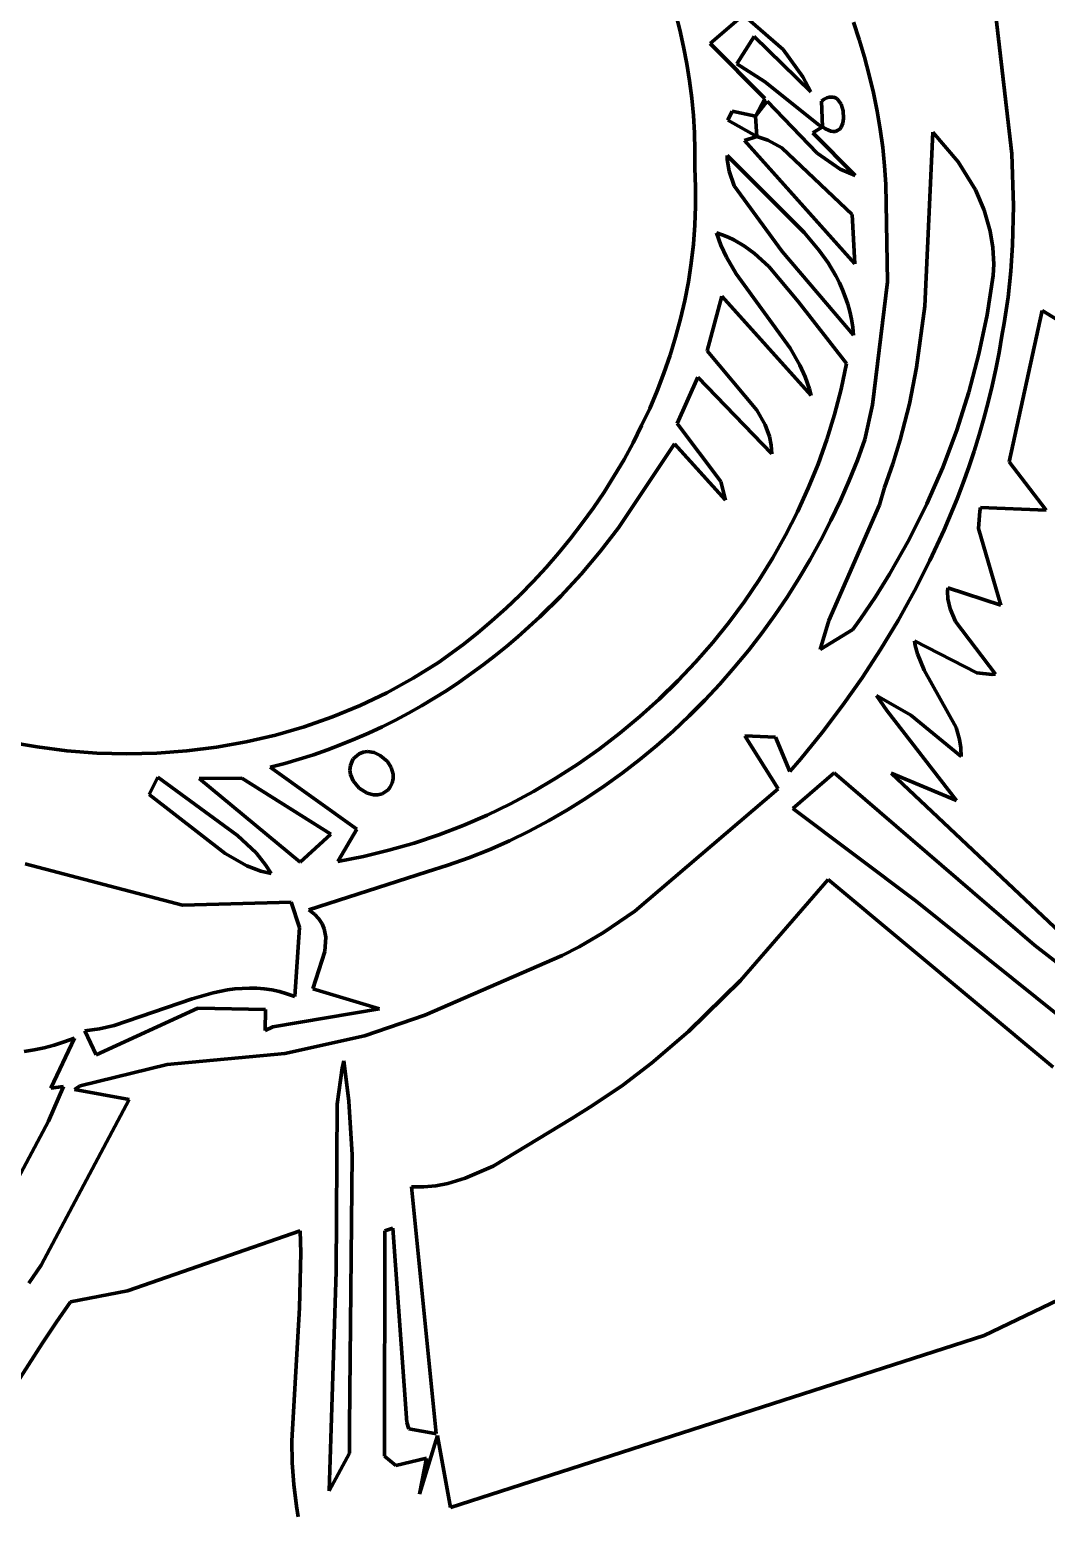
# Model space of a CAD drawing. Header units: millimetres. Extents: x 0 to 14.2, y 0 to 19.5.
# Drawn here: x 8.887 to 9.821, y 12.96 to 14.322 of the extents above; entities that cross this region are included whole.
import ezdxf

# ---------------------------------------------------------------- set-up
doc = ezdxf.new("R2010")
doc.units = ezdxf.units.MM
doc.layers.add('color#010101ff', color=7, linetype='CONTINUOUS', lineweight=100)
doc.layers.add('color#fdfdfdff', color=7, linetype='CONTINUOUS', lineweight=100)

msp = doc.modelspace()

# ---------------------------------------------------------------- linework, layer by layer
at = {"layer": 'color#010101ff'}
for p, q in [((9.7891, 14.2081), (9.7685, 14.3871)), ((9.5792, 14.3039), (9.5019, 14.3713)), ((9.4842, 14.322), (9.4803, 14.3374)), ((9.5378, 14.3316), (9.5122, 14.3096)), ((9.6438, 14.329), (9.6491, 14.313)), ((9.4877, 14.3064), (9.4842, 14.322)), ((9.5366, 14.2909), (9.5526, 14.3158)), ((9.5526, 14.3158), (9.6045, 14.2651)), ((9.4907, 14.2908), (9.4877, 14.3064)), ((9.5122, 14.3096), (9.5622, 14.259)), ((9.5971, 14.2788), (9.5792, 14.3039)), ((9.6491, 14.313), (9.654, 14.2968)), ((9.4933, 14.2751), (9.4907, 14.2908)), ((9.5621, 14.2746), (9.5366, 14.2909)), ((9.654, 14.2968), (9.6583, 14.2805)), ((9.4952, 14.2592), (9.4933, 14.2751)), ((9.6123, 14.2345), (9.5621, 14.2746)), ((9.6045, 14.2651), (9.5971, 14.2788)), ((9.6583, 14.2805), (9.6621, 14.264)), ((9.6235, 14.2603), (9.6215, 14.2601)), ((9.6254, 14.2601), (9.6235, 14.2603)), ((9.6621, 14.264), (9.6655, 14.2474)), ((9.4967, 14.2433), (9.4952, 14.2592)), ((9.5323, 14.2474), (9.5285, 14.2391)), ((9.5539, 14.2427), (9.5323, 14.2474)), ((9.5622, 14.259), (9.5539, 14.2427)), ((9.5539, 14.2427), (9.5644, 14.2564)), ((9.5644, 14.2564), (9.6104, 14.2086)), ((9.6169, 14.2582), (9.6144, 14.2564)), ((9.6144, 14.2564), (9.6154, 14.233)), ((9.6193, 14.2594), (9.6169, 14.2582)), ((9.6215, 14.2601), (9.6193, 14.2594)), ((9.6271, 14.2594), (9.6254, 14.2601)), ((9.6287, 14.2585), (9.6271, 14.2594)), ((9.63, 14.2572), (9.6287, 14.2585)), ((9.6323, 14.2538), (9.63, 14.2572)), ((9.6343, 14.2475), (9.6323, 14.2538)), ((9.6346, 14.2407), (9.6343, 14.2475)), ((9.6655, 14.2474), (9.6683, 14.2307)), ((9.4977, 14.2273), (9.4967, 14.2433)), ((9.5285, 14.2391), (9.555, 14.224)), ((9.555, 14.224), (9.5539, 14.2427)), ((9.6065, 14.2274), (9.6154, 14.233)), ((9.6154, 14.233), (9.6123, 14.2345)), ((9.6154, 14.233), (9.6182, 14.231)), ((9.6324, 14.2327), (9.6339, 14.2364)), ((9.6339, 14.2364), (9.6346, 14.2407)), ((9.4981, 14.2113), (9.4977, 14.2273)), ((9.555, 14.224), (9.5438, 14.2203)), ((9.5438, 14.2203), (9.6449, 14.1071)), ((9.5651, 14.2207), (9.555, 14.224)), ((9.578, 14.2135), (9.5651, 14.2207)), ((9.6452, 14.1883), (9.6065, 14.2274)), ((9.6182, 14.231), (9.6207, 14.2297)), ((9.6207, 14.2297), (9.623, 14.2288)), ((9.623, 14.2288), (9.6251, 14.2285)), ((9.6251, 14.2285), (9.627, 14.2286)), ((9.627, 14.2286), (9.6286, 14.2291)), ((9.6286, 14.2291), (9.6301, 14.23)), ((9.6301, 14.23), (9.6314, 14.2312)), ((9.6314, 14.2312), (9.6324, 14.2327)), ((9.6683, 14.2307), (9.6706, 14.2139)), ((9.7094, 14.0683), (9.7165, 14.2279)), ((9.7165, 14.2279), (9.7399, 14.2009)), ((9.4979, 14.1952), (9.4981, 14.2113)), ((9.5276, 14.2067), (9.5278, 14.203)), ((9.5986, 14.1358), (9.5276, 14.2067)), ((9.6312, 14.163), (9.578, 14.2135)), ((9.6104, 14.2086), (9.6314, 14.194)), ((9.6706, 14.2139), (9.6723, 14.197)), ((9.7907, 14.1602), (9.7891, 14.2081)), ((9.4987, 14.1776), (9.4979, 14.1952)), ((9.5278, 14.203), (9.5296, 14.1921)), ((9.5296, 14.1921), (9.5342, 14.1788)), ((9.6314, 14.194), (9.6452, 14.1883)), ((9.6723, 14.197), (9.6735, 14.1801)), ((9.7399, 14.2009), (9.7558, 14.1749)), ((9.5342, 14.1788), (9.5783, 14.1183)), ((9.6735, 14.1801), (9.6749, 14.0906)), ((9.4987, 14.1601), (9.4987, 14.1776)), ((9.7558, 14.1749), (9.7638, 14.1564)), ((9.4981, 14.1426), (9.4987, 14.1601)), ((9.6426, 14.1523), (9.6312, 14.163)), ((9.6449, 14.1071), (9.6426, 14.1523)), ((9.7638, 14.1564), (9.7694, 14.137)), ((9.7899, 14.1243), (9.7907, 14.1602)), ((9.4968, 14.1252), (9.4981, 14.1426)), ((9.4948, 14.1078), (9.4968, 14.1252)), ((9.5178, 14.1356), (9.522, 14.1242)), ((9.5233, 14.1337), (9.5178, 14.1356)), ((9.522, 14.1242), (9.5271, 14.1133)), ((9.5287, 14.1315), (9.5233, 14.1337)), ((9.5338, 14.129), (9.5287, 14.1315)), ((9.5437, 14.1232), (9.5338, 14.129)), ((9.6123, 14.1194), (9.5986, 14.1358)), ((9.7694, 14.137), (9.7718, 14.122)), ((9.7883, 14.1004), (9.7899, 14.1243)), ((9.5271, 14.1133), (9.5361, 14.0978)), ((9.5529, 14.1164), (9.5437, 14.1232)), ((9.5659, 14.1047), (9.5529, 14.1164)), ((9.5783, 14.1183), (9.6437, 14.0414)), ((9.6204, 14.1079), (9.6123, 14.1194)), ((9.7718, 14.122), (9.7725, 14.1066)), ((9.4921, 14.0906), (9.4948, 14.1078)), ((9.5361, 14.0978), (9.5856, 14.0295)), ((9.593, 14.0725), (9.5659, 14.1047)), ((9.6276, 14.0959), (9.6204, 14.1079)), ((9.7725, 14.1066), (9.772, 14.0962)), ((9.7858, 14.0765), (9.7883, 14.1004)), ((9.4889, 14.0735), (9.4921, 14.0906)), ((9.6308, 14.0897), (9.6276, 14.0959)), ((9.6337, 14.0833), (9.6308, 14.0897)), ((9.6362, 14.0768), (9.6337, 14.0833)), ((9.6749, 14.0906), (9.6611, 13.9775)), ((9.772, 14.0962), (9.7664, 14.0602)), ((9.485, 14.0566), (9.4889, 14.0735)), ((9.5229, 14.0773), (9.5093, 14.0271)), ((9.605, 13.9861), (9.5229, 14.0773)), ((9.6374, 14.0156), (9.593, 14.0725)), ((9.6385, 14.0701), (9.6362, 14.0768)), ((9.6404, 14.0632), (9.6385, 14.0701)), ((9.7822, 14.0527), (9.7858, 14.0765)), ((9.4804, 14.0397), (9.485, 14.0566)), ((9.6419, 14.0561), (9.6404, 14.0632)), ((9.643, 14.0489), (9.6419, 14.0561)), ((9.7017, 14.0119), (9.7094, 14.0683)), ((9.7664, 14.0602), (9.7589, 14.0245)), ((9.8169, 14.0643), (9.7868, 13.9253)), ((9.869, 14.032), (9.8169, 14.0643)), ((9.6437, 14.0414), (9.643, 14.0489)), ((9.78, 14.0408), (9.7822, 14.0527)), ((9.4753, 14.0231), (9.4804, 14.0397)), ((9.5856, 14.0295), (9.5945, 14.014)), ((9.7774, 14.0255), (9.78, 14.0408)), ((9.4696, 14.0066), (9.4753, 14.0231)), ((9.5093, 14.0271), (9.555, 13.9725)), ((9.6324, 13.992), (9.6374, 14.0156)), ((9.7589, 14.0245), (9.7497, 13.9892)), ((9.7744, 14.0102), (9.7774, 14.0255)), ((9.4634, 13.9903), (9.4696, 14.0066)), ((9.5008, 14.0031), (9.4818, 13.9604)), ((9.5688, 13.9324), (9.5008, 14.0031)), ((9.5945, 14.014), (9.5994, 14.0032)), ((9.5994, 14.0032), (9.6034, 13.9919)), ((9.6951, 13.9784), (9.7017, 14.0119)), ((9.7711, 13.995), (9.7744, 14.0102)), ((9.4566, 13.9742), (9.4634, 13.9903)), ((9.6034, 13.9919), (9.605, 13.9861)), ((9.6264, 13.9687), (9.6324, 13.992)), ((9.7497, 13.9892), (9.7386, 13.9543)), ((9.7674, 13.9799), (9.7711, 13.995)), ((9.4492, 13.9584), (9.4566, 13.9742)), ((9.6611, 13.9775), (9.6543, 13.9457)), ((9.6867, 13.9453), (9.6951, 13.9784)), ((9.7635, 13.9649), (9.7674, 13.9799)), ((9.555, 13.9725), (9.5626, 13.9592)), ((9.6193, 13.9457), (9.6264, 13.9687)), ((9.7592, 13.95), (9.7635, 13.9649)), ((9.4413, 13.9427), (9.4492, 13.9584)), ((9.4818, 13.9604), (9.5218, 13.9072)), ((9.5626, 13.9592), (9.5666, 13.9483)), ((9.5666, 13.9483), (9.5682, 13.9406)), ((9.7386, 13.9543), (9.7258, 13.92)), ((9.7546, 13.9351), (9.7592, 13.95)), ((9.4793, 13.9416), (9.4279, 13.8646)), ((9.433, 13.9274), (9.4413, 13.9427)), ((9.5261, 13.8901), (9.4793, 13.9416)), ((9.5682, 13.9406), (9.5688, 13.9324)), ((9.6113, 13.9231), (9.6193, 13.9457)), ((9.6543, 13.9457), (9.6474, 13.9267)), ((9.68, 13.9234), (9.6867, 13.9453)), ((9.7496, 13.9204), (9.7546, 13.9351)), ((9.4241, 13.9123), (9.433, 13.9274)), ((9.6022, 13.901), (9.6113, 13.9231)), ((9.6474, 13.9267), (9.6399, 13.908)), ((9.6723, 13.9017), (9.68, 13.9234)), ((9.7258, 13.92), (9.7112, 13.8865)), ((9.7444, 13.9058), (9.7496, 13.9204)), ((9.7868, 13.9253), (9.8207, 13.8808)), ((9.4148, 13.8974), (9.4241, 13.9123)), ((9.5218, 13.9072), (9.5261, 13.8901)), ((9.6399, 13.908), (9.6318, 13.8895)), ((9.405, 13.8829), (9.4148, 13.8974)), ((9.5923, 13.8792), (9.6022, 13.901)), ((9.6677, 13.8857), (9.6723, 13.9017)), ((9.7389, 13.8913), (9.7444, 13.9058)), ((9.3947, 13.8687), (9.405, 13.8829)), ((9.5814, 13.8579), (9.5923, 13.8792)), ((9.621, 13.7793), (9.6677, 13.8857)), ((9.6318, 13.8895), (9.6231, 13.8712)), ((9.7112, 13.8865), (9.6949, 13.8537)), ((9.727, 13.8626), (9.7389, 13.8913)), ((9.7597, 13.8799), (9.7587, 13.8638)), ((9.7604, 13.8833), (9.7597, 13.8799)), ((9.8207, 13.8808), (9.7604, 13.8833)), ((9.384, 13.8548), (9.3947, 13.8687)), ((9.6231, 13.8712), (9.6138, 13.8532)), ((9.3729, 13.8412), (9.384, 13.8548)), ((9.4279, 13.8646), (9.4112, 13.8429)), ((9.5697, 13.8371), (9.5814, 13.8579)), ((9.6138, 13.8532), (9.6041, 13.8355)), ((9.6949, 13.8537), (9.6769, 13.8219)), ((9.714, 13.8344), (9.727, 13.8626)), ((9.7587, 13.8638), (9.7792, 13.7935)), ((9.3614, 13.828), (9.3729, 13.8412)), ((9.4112, 13.8429), (9.3936, 13.822)), ((9.3496, 13.8151), (9.3614, 13.828)), ((9.5571, 13.8168), (9.5697, 13.8371)), ((9.6041, 13.8355), (9.5937, 13.8181)), ((9.6999, 13.8067), (9.714, 13.8344)), ((9.3373, 13.8027), (9.3496, 13.8151)), ((9.3936, 13.822), (9.3751, 13.8019)), ((9.5437, 13.797), (9.5571, 13.8168)), ((9.5937, 13.8181), (9.5829, 13.801)), ((9.6769, 13.8219), (9.6639, 13.8013)), ((9.3247, 13.7906), (9.3373, 13.8027)), ((9.3751, 13.8019), (9.3557, 13.7827)), ((9.5829, 13.801), (9.5715, 13.7842)), ((9.6639, 13.8013), (9.6502, 13.7811)), ((9.6847, 13.7795), (9.6999, 13.8067)), ((9.7305, 13.8094), (9.7302, 13.806)), ((9.7302, 13.806), (9.7305, 13.7993)), ((9.7792, 13.7935), (9.7305, 13.8094)), ((9.7305, 13.7993), (9.7324, 13.79)), ((9.3117, 13.779), (9.3247, 13.7906)), ((9.5295, 13.7778), (9.5437, 13.797)), ((9.5715, 13.7842), (9.5596, 13.7678)), ((9.7324, 13.79), (9.7373, 13.7786)), ((9.2984, 13.7678), (9.3117, 13.779)), ((9.3557, 13.7827), (9.3355, 13.7643)), ((9.5145, 13.7592), (9.5295, 13.7778)), ((9.6133, 13.7528), (9.621, 13.7793)), ((9.643, 13.7712), (9.6133, 13.7528)), ((9.6502, 13.7811), (9.643, 13.7712)), ((9.6686, 13.7529), (9.6847, 13.7795)), ((9.7373, 13.7786), (9.7742, 13.73)), ((9.2625, 13.7409), (9.2849, 13.757)), ((9.2849, 13.757), (9.2984, 13.7678)), ((9.3355, 13.7643), (9.3251, 13.7555)), ((9.4988, 13.7412), (9.5145, 13.7592)), ((9.5596, 13.7678), (9.5472, 13.7518)), ((9.757, 13.7312), (9.6997, 13.7606)), ((9.6997, 13.7606), (9.7004, 13.7566)), ((9.7004, 13.7566), (9.7024, 13.7487)), ((9.3145, 13.747), (9.3037, 13.7386)), ((9.3251, 13.7555), (9.3145, 13.747)), ((9.5472, 13.7518), (9.5343, 13.7361)), ((9.6516, 13.7268), (9.6686, 13.7529)), ((9.7024, 13.7487), (9.7086, 13.7338)), ((9.2393, 13.7263), (9.2625, 13.7409)), ((9.2927, 13.7306), (9.2815, 13.7228)), ((9.3037, 13.7386), (9.2927, 13.7306)), ((9.4823, 13.7239), (9.4988, 13.7412)), ((9.5343, 13.7361), (9.5209, 13.7209)), ((9.7086, 13.7338), (9.7379, 13.6812)), ((9.7712, 13.7298), (9.757, 13.7312)), ((9.7742, 13.73), (9.7712, 13.7298)), ((9.2153, 13.7131), (9.2393, 13.7263)), ((9.2815, 13.7228), (9.2702, 13.7152)), ((9.4652, 13.7072), (9.4823, 13.7239)), ((9.5209, 13.7209), (9.5071, 13.7061)), ((9.6336, 13.7014), (9.6516, 13.7268)), ((9.1906, 13.7013), (9.2153, 13.7131)), ((9.2586, 13.708), (9.2469, 13.701)), ((9.2702, 13.7152), (9.2586, 13.708)), ((9.4475, 13.6911), (9.4652, 13.7072)), ((9.5071, 13.7061), (9.4928, 13.6918)), ((9.6963, 13.6926), (9.6648, 13.7104)), ((9.6648, 13.7104), (9.6745, 13.6968)), ((9.1393, 13.6818), (9.1652, 13.6909)), ((9.1652, 13.6909), (9.1906, 13.7013)), ((9.2351, 13.6943), (9.223, 13.6879)), ((9.2469, 13.701), (9.2351, 13.6943)), ((9.4291, 13.6759), (9.4475, 13.6911)), ((9.4928, 13.6918), (9.4781, 13.6779)), ((9.6149, 13.6766), (9.6336, 13.7014)), ((9.6745, 13.6968), (9.7384, 13.6142)), ((9.7426, 13.6546), (9.6963, 13.6926)), ((9.1129, 13.6742), (9.1393, 13.6818)), ((9.1985, 13.676), (9.186, 13.6706)), ((9.2108, 13.6818), (9.1985, 13.676)), ((9.223, 13.6879), (9.2108, 13.6818)), ((9.4101, 13.6613), (9.4291, 13.6759)), ((9.4781, 13.6779), (9.463, 13.6645)), ((9.5953, 13.6525), (9.6149, 13.6766)), ((9.7379, 13.6812), (9.7412, 13.6702)), ((8.8669, 13.6681), (8.894, 13.6633)), ((8.894, 13.6633), (8.9213, 13.6598)), ((9.0316, 13.6597), (9.0589, 13.6632)), ((9.0589, 13.6632), (9.0861, 13.668)), ((9.0861, 13.668), (9.1129, 13.6742)), ((9.1734, 13.6654), (9.1606, 13.6606)), ((9.186, 13.6706), (9.1734, 13.6654)), ((9.3905, 13.6475), (9.4101, 13.6613)), ((9.463, 13.6645), (9.4474, 13.6516)), ((9.5746, 13.6248), (9.5439, 13.6735)), ((9.5439, 13.6735), (9.5722, 13.6723)), ((9.5722, 13.6723), (9.5853, 13.6407)), ((9.7412, 13.6702), (9.7424, 13.6625)), ((9.7424, 13.6625), (9.7426, 13.6546)), ((8.9213, 13.6598), (8.9489, 13.6577)), ((8.9489, 13.6577), (8.9764, 13.657)), ((8.9764, 13.657), (9.004, 13.6577)), ((9.004, 13.6577), (9.0316, 13.6597)), ((9.1214, 13.6481), (9.1081, 13.6446)), ((9.1346, 13.6519), (9.1214, 13.6481)), ((9.1477, 13.6561), (9.1346, 13.6519)), ((9.1606, 13.6606), (9.1477, 13.6561)), ((9.1817, 13.6461), (9.1832, 13.6502)), ((9.1832, 13.6502), (9.1844, 13.6522)), ((9.1844, 13.6522), (9.1861, 13.654)), ((9.1861, 13.654), (9.1897, 13.6568)), ((9.1897, 13.6568), (9.1935, 13.6584)), ((9.1935, 13.6584), (9.1975, 13.659)), ((9.1975, 13.659), (9.2035, 13.6581)), ((9.2035, 13.6581), (9.2092, 13.6555)), ((9.2092, 13.6555), (9.2157, 13.6498)), ((9.2157, 13.6498), (9.2191, 13.6444)), ((9.3705, 13.6346), (9.3905, 13.6475)), ((9.4474, 13.6516), (9.4314, 13.6393)), ((9.5853, 13.6407), (9.5953, 13.6525)), ((9.0049, 13.6354), (8.9969, 13.6197)), ((9.078, 13.582), (9.0049, 13.6354)), ((9.0821, 13.6345), (9.0427, 13.6342)), ((9.0427, 13.6342), (9.1355, 13.5573)), ((9.1637, 13.583), (9.0821, 13.6345)), ((9.1081, 13.6446), (9.1876, 13.5878)), ((9.1813, 13.642), (9.1817, 13.6461)), ((9.1819, 13.6379), (9.1813, 13.642)), ((9.1843, 13.632), (9.1819, 13.6379)), ((9.2191, 13.6444), (9.2209, 13.6384)), ((9.2209, 13.6342), (9.22, 13.63)), ((9.2209, 13.6384), (9.2209, 13.6342)), ((9.3499, 13.6224), (9.3705, 13.6346)), ((9.4314, 13.6393), (9.4151, 13.6274)), ((9.626, 13.6396), (9.5882, 13.6066)), ((9.8099, 13.4811), (9.626, 13.6396)), ((9.7384, 13.6142), (9.6785, 13.6392)), ((9.6785, 13.6392), (9.9581, 13.3749)), ((9.1898, 13.6253), (9.1843, 13.632)), ((9.197, 13.6207), (9.1898, 13.6253)), ((9.203, 13.6192), (9.197, 13.6207)), ((9.2109, 13.6203), (9.207, 13.6192)), ((9.2146, 13.6225), (9.2109, 13.6203)), ((9.2163, 13.624), (9.2146, 13.6225)), ((9.2179, 13.6259), (9.2163, 13.624)), ((9.22, 13.63), (9.2179, 13.6259)), ((9.3288, 13.6111), (9.3499, 13.6224)), ((9.4151, 13.6274), (9.3983, 13.6162)), ((9.4428, 13.5125), (9.5746, 13.6248)), ((8.9969, 13.6197), (9.0666, 13.5655)), ((9.207, 13.6192), (9.203, 13.6192)), ((9.3072, 13.6007), (9.3288, 13.6111)), ((9.3983, 13.6162), (9.3812, 13.6055)), ((9.5882, 13.6066), (9.7014, 13.5215)), ((9.2853, 13.5912), (9.3072, 13.6007)), ((9.3637, 13.5954), (9.3459, 13.5859)), ((9.3812, 13.6055), (9.3637, 13.5954)), ((9.0951, 13.5659), (9.078, 13.582)), ((9.1355, 13.5573), (9.1637, 13.583)), ((9.1876, 13.5878), (9.1701, 13.5581)), ((9.2402, 13.575), (9.2629, 13.5826)), ((9.2629, 13.5826), (9.2853, 13.5912)), ((9.3459, 13.5859), (9.3277, 13.5771)), ((9.1038, 13.5549), (9.0951, 13.5659)), ((9.1937, 13.5627), (9.2171, 13.5683)), ((9.2171, 13.5683), (9.2402, 13.575)), ((9.3092, 13.5689), (9.2904, 13.5614)), ((9.3277, 13.5771), (9.3092, 13.5689)), ((9.0276, 13.5178), (8.883, 13.5558)), ((9.0666, 13.5655), (9.0866, 13.5542)), ((9.0866, 13.5542), (9.0996, 13.5492)), ((9.1089, 13.5469), (9.1038, 13.5549)), ((9.1701, 13.5581), (9.1937, 13.5627)), ((9.2713, 13.5546), (9.2519, 13.5485)), ((9.2904, 13.5614), (9.2713, 13.5546)), ((9.0996, 13.5492), (9.1089, 13.5469)), ((9.2519, 13.5485), (9.1435, 13.5137)), ((9.6204, 13.5414), (9.5399, 13.4488)), ((9.8272, 13.3692), (9.6204, 13.5414)), ((9.1272, 13.5207), (9.0276, 13.5178)), ((9.1351, 13.4974), (9.1272, 13.5207)), ((9.1435, 13.5137), (9.1487, 13.5097)), ((9.4142, 13.4928), (9.4428, 13.5125)), ((9.7014, 13.5215), (9.9395, 13.33)), ((9.1487, 13.5097), (9.1527, 13.5054)), ((9.1527, 13.5054), (9.1557, 13.5009)), ((9.1557, 13.5009), (9.1577, 13.4961)), ((9.1306, 13.4341), (9.1351, 13.4974)), ((9.1577, 13.4961), (9.1592, 13.4886)), ((9.1592, 13.4886), (9.1584, 13.4755)), ((9.3918, 13.4796), (9.4142, 13.4928)), ((9.1584, 13.4755), (9.1472, 13.4412)), ((9.25, 13.4168), (9.3762, 13.4718)), ((9.3762, 13.4718), (9.3918, 13.4796)), ((9.86, 13.4423), (9.8099, 13.4811)), ((9.5399, 13.4488), (9.4922, 13.4019)), ((8.9648, 13.4073), (9.0363, 13.4318)), ((9.0363, 13.4318), (9.0558, 13.4374)), ((9.0558, 13.4374), (9.069, 13.4401)), ((9.069, 13.4401), (9.0756, 13.441)), ((9.0756, 13.441), (9.0823, 13.4415)), ((9.0823, 13.4415), (9.089, 13.4418)), ((9.089, 13.4418), (9.0958, 13.4416)), ((9.0958, 13.4416), (9.1026, 13.4411)), ((9.1026, 13.4411), (9.1095, 13.44)), ((9.1095, 13.44), (9.1165, 13.4386)), ((9.1165, 13.4386), (9.1235, 13.4366)), ((9.1235, 13.4366), (9.1306, 13.4341)), ((9.1472, 13.4412), (9.2084, 13.4228)), ((9.0416, 13.4234), (8.9482, 13.3803)), ((9.1038, 13.4221), (9.0416, 13.4234)), ((9.1036, 13.4029), (9.1038, 13.4221)), ((9.2084, 13.4228), (9.1104, 13.4061)), ((9.1947, 13.3979), (9.25, 13.4168)), ((8.9378, 13.4024), (8.9514, 13.4043)), ((8.9482, 13.3803), (8.9378, 13.4024)), ((8.9514, 13.4043), (8.9648, 13.4073)), ((9.1104, 13.4061), (9.1036, 13.4029)), ((8.9006, 13.3869), (8.9098, 13.3893)), ((8.9282, 13.3959), (8.9066, 13.3499)), ((8.9098, 13.3893), (8.919, 13.3923)), ((8.919, 13.3923), (8.9282, 13.3959)), ((9.1216, 13.3817), (9.1947, 13.3979)), ((9.4922, 13.4019), (9.4584, 13.3729)), ((8.8822, 13.3836), (8.8914, 13.385)), ((8.8914, 13.385), (8.9006, 13.3869)), ((9.0136, 13.3715), (9.1216, 13.3817)), ((8.9335, 13.3519), (9.0136, 13.3715)), ((9.1743, 13.3683), (9.1697, 13.3351)), ((9.1757, 13.3749), (9.1743, 13.3683)), ((9.1802, 13.338), (9.1757, 13.3749)), ((9.4584, 13.3729), (9.4318, 13.3526)), ((8.9181, 13.3515), (8.9045, 13.3196)), ((8.9066, 13.3499), (8.9181, 13.3515)), ((8.9282, 13.3487), (8.9335, 13.3519)), ((8.9787, 13.3395), (8.9282, 13.3487)), ((9.4318, 13.3526), (9.4042, 13.3338)), ((8.8977, 13.1872), (8.9787, 13.3395)), ((9.1697, 13.3351), (9.1687, 13.1814)), ((9.1835, 13.2885), (9.1802, 13.338)), ((9.3851, 13.322), (9.3127, 13.2782)), ((9.4042, 13.3338), (9.3851, 13.322)), ((8.9045, 13.3196), (8.8061, 13.1348)), ((9.1808, 13.0392), (9.1835, 13.2885)), ((9.2871, 13.267), (9.2712, 13.2623)), ((9.3127, 13.2782), (9.2871, 13.267)), ((9.2492, 13.2592), (9.2378, 13.2592)), ((9.2378, 13.2592), (9.2604, 13.0326)), ((9.2603, 13.2602), (9.2492, 13.2592)), ((9.2712, 13.2623), (9.2603, 13.2602)), ((9.1356, 13.2187), (8.9769, 13.1638)), ((9.1363, 13.1986), (9.1356, 13.2187)), ((9.2134, 13.2189), (9.2129, 13.0117)), ((9.2206, 13.2211), (9.2134, 13.2189)), ((9.2335, 13.0427), (9.2206, 13.2211)), ((9.7638, 13.1227), (9.9723, 13.2225)), ((9.135, 13.1479), (9.1363, 13.1986)), ((8.8864, 13.1707), (8.8977, 13.1872)), ((9.1687, 13.1814), (9.1623, 12.98)), ((8.9769, 13.1638), (8.9246, 13.1536)), ((8.9246, 13.1536), (8.9115, 13.1345)), ((9.128, 13.0259), (9.135, 13.1479)), ((8.9115, 13.1345), (8.8986, 13.1152)), ((9.2736, 12.9645), (9.7638, 13.1227)), ((8.8986, 13.1152), (8.8737, 13.0762)), ((9.181, 13.0144), (9.1808, 13.0392)), ((9.2354, 13.0368), (9.2335, 13.0427)), ((9.2593, 13.0325), (9.2354, 13.0368)), ((9.1284, 13.0057), (9.128, 13.0259)), ((9.2452, 12.977), (9.2616, 13.0309)), ((9.2604, 13.0326), (9.2593, 13.0325)), ((9.2616, 13.0309), (9.2626, 13.0253)), ((9.2626, 13.0253), (9.2736, 12.9645)), ((9.1623, 12.98), (9.181, 13.0144)), ((9.2129, 13.0117), (9.2236, 13.0033)), ((9.2236, 13.0033), (9.2515, 13.0099)), ((9.2515, 13.0099), (9.2452, 12.977)), ((9.1298, 12.9857), (9.1284, 13.0057)), ((9.1322, 12.9658), (9.1298, 12.9857)), ((9.1339, 12.9559), (9.1322, 12.9658))]:
    msp.add_line(p, q, dxfattribs=at)
at = {"layer": 'color#fdfdfdff'}
for p, q in [((9.7685, 14.3871), (9.7891, 14.2081)), ((9.5019, 14.3713), (9.5792, 14.3039)), ((9.4803, 14.3374), (9.4842, 14.322)), ((9.5122, 14.3096), (9.5378, 14.3316)), ((9.6491, 14.313), (9.6438, 14.329)), ((9.4842, 14.322), (9.4877, 14.3064)), ((9.5526, 14.3158), (9.5366, 14.2909)), ((9.6045, 14.2651), (9.5526, 14.3158)), ((9.4877, 14.3064), (9.4907, 14.2908)), ((9.5622, 14.259), (9.5122, 14.3096)), ((9.5792, 14.3039), (9.5971, 14.2788)), ((9.654, 14.2968), (9.6491, 14.313)), ((9.4907, 14.2908), (9.4933, 14.2751)), ((9.5366, 14.2909), (9.5621, 14.2746)), ((9.6583, 14.2805), (9.654, 14.2968)), ((9.4933, 14.2751), (9.4952, 14.2592)), ((9.5621, 14.2746), (9.6123, 14.2345)), ((9.5971, 14.2788), (9.6045, 14.2651)), ((9.6621, 14.264), (9.6583, 14.2805)), ((9.6215, 14.2601), (9.6235, 14.2603)), ((9.6235, 14.2603), (9.6254, 14.2601)), ((9.6655, 14.2474), (9.6621, 14.264)), ((9.4952, 14.2592), (9.4967, 14.2433)), ((9.5285, 14.2391), (9.5323, 14.2474)), ((9.5323, 14.2474), (9.5539, 14.2427)), ((9.5539, 14.2427), (9.5622, 14.259)), ((9.5644, 14.2564), (9.5539, 14.2427)), ((9.6104, 14.2086), (9.5644, 14.2564)), ((9.6144, 14.2564), (9.6169, 14.2582)), ((9.6154, 14.233), (9.6144, 14.2564)), ((9.6169, 14.2582), (9.6193, 14.2594)), ((9.6193, 14.2594), (9.6215, 14.2601)), ((9.6254, 14.2601), (9.6271, 14.2594)), ((9.6271, 14.2594), (9.6287, 14.2585)), ((9.6287, 14.2585), (9.63, 14.2572)), ((9.63, 14.2572), (9.6323, 14.2538)), ((9.6323, 14.2538), (9.6343, 14.2475)), ((9.6343, 14.2475), (9.6346, 14.2407)), ((9.6683, 14.2307), (9.6655, 14.2474)), ((9.4967, 14.2433), (9.4977, 14.2273)), ((9.555, 14.224), (9.5285, 14.2391)), ((9.5539, 14.2427), (9.555, 14.224)), ((9.6154, 14.233), (9.6065, 14.2274)), ((9.6123, 14.2345), (9.6154, 14.233)), ((9.6182, 14.231), (9.6154, 14.233)), ((9.6339, 14.2364), (9.6324, 14.2327)), ((9.6346, 14.2407), (9.6339, 14.2364)), ((9.4977, 14.2273), (9.4981, 14.2113)), ((9.5438, 14.2203), (9.555, 14.224)), ((9.6449, 14.1071), (9.5438, 14.2203)), ((9.555, 14.224), (9.5651, 14.2207)), ((9.5651, 14.2207), (9.578, 14.2135)), ((9.6065, 14.2274), (9.6452, 14.1883)), ((9.6207, 14.2297), (9.6182, 14.231)), ((9.623, 14.2288), (9.6207, 14.2297)), ((9.6251, 14.2285), (9.623, 14.2288)), ((9.627, 14.2286), (9.6251, 14.2285)), ((9.6286, 14.2291), (9.627, 14.2286)), ((9.6301, 14.23), (9.6286, 14.2291)), ((9.6314, 14.2312), (9.6301, 14.23)), ((9.6324, 14.2327), (9.6314, 14.2312)), ((9.6706, 14.2139), (9.6683, 14.2307)), ((9.7165, 14.2279), (9.7094, 14.0683)), ((9.7399, 14.2009), (9.7165, 14.2279)), ((9.4981, 14.2113), (9.4979, 14.1952)), ((9.5276, 14.2067), (9.5986, 14.1358)), ((9.5278, 14.203), (9.5276, 14.2067)), ((9.578, 14.2135), (9.6312, 14.163)), ((9.6314, 14.194), (9.6104, 14.2086)), ((9.6723, 14.197), (9.6706, 14.2139)), ((9.7891, 14.2081), (9.7907, 14.1602)), ((9.4979, 14.1952), (9.4987, 14.1776)), ((9.5296, 14.1921), (9.5278, 14.203)), ((9.5342, 14.1788), (9.5296, 14.1921)), ((9.6452, 14.1883), (9.6314, 14.194)), ((9.6735, 14.1801), (9.6723, 14.197)), ((9.7558, 14.1749), (9.7399, 14.2009)), ((9.5783, 14.1183), (9.5342, 14.1788)), ((9.6749, 14.0906), (9.6735, 14.1801)), ((9.4987, 14.1776), (9.4987, 14.1601)), ((9.7638, 14.1564), (9.7558, 14.1749)), ((9.4987, 14.1601), (9.4981, 14.1426)), ((9.6312, 14.163), (9.6426, 14.1523)), ((9.6426, 14.1523), (9.6449, 14.1071)), ((9.7694, 14.137), (9.7638, 14.1564)), ((9.7907, 14.1602), (9.7899, 14.1243)), ((9.4981, 14.1426), (9.4968, 14.1252)), ((9.4968, 14.1252), (9.4948, 14.1078)), ((9.5178, 14.1356), (9.5233, 14.1337)), ((9.522, 14.1242), (9.5178, 14.1356)), ((9.5271, 14.1133), (9.522, 14.1242)), ((9.5233, 14.1337), (9.5287, 14.1315)), ((9.5287, 14.1315), (9.5338, 14.129)), ((9.5338, 14.129), (9.5437, 14.1232)), ((9.5986, 14.1358), (9.6123, 14.1194)), ((9.7718, 14.122), (9.7694, 14.137)), ((9.7899, 14.1243), (9.7883, 14.1004)), ((9.5361, 14.0978), (9.5271, 14.1133)), ((9.5437, 14.1232), (9.5529, 14.1164)), ((9.5529, 14.1164), (9.5659, 14.1047)), ((9.6437, 14.0414), (9.5783, 14.1183)), ((9.6123, 14.1194), (9.6204, 14.1079)), ((9.7725, 14.1066), (9.7718, 14.122)), ((9.4948, 14.1078), (9.4921, 14.0906)), ((9.5856, 14.0295), (9.5361, 14.0978)), ((9.5659, 14.1047), (9.593, 14.0725)), ((9.6204, 14.1079), (9.6276, 14.0959)), ((9.772, 14.0962), (9.7725, 14.1066)), ((9.7883, 14.1004), (9.7858, 14.0765)), ((9.4921, 14.0906), (9.4889, 14.0735)), ((9.6276, 14.0959), (9.6308, 14.0897)), ((9.6308, 14.0897), (9.6337, 14.0833)), ((9.6337, 14.0833), (9.6362, 14.0768)), ((9.6611, 13.9775), (9.6749, 14.0906)), ((9.7664, 14.0602), (9.772, 14.0962)), ((9.4889, 14.0735), (9.485, 14.0566)), ((9.5093, 14.0271), (9.5229, 14.0773)), ((9.5229, 14.0773), (9.605, 13.9861)), ((9.593, 14.0725), (9.6374, 14.0156)), ((9.6362, 14.0768), (9.6385, 14.0701)), ((9.6385, 14.0701), (9.6404, 14.0632)), ((9.7858, 14.0765), (9.7822, 14.0527)), ((9.485, 14.0566), (9.4804, 14.0397)), ((9.6404, 14.0632), (9.6419, 14.0561)), ((9.6419, 14.0561), (9.643, 14.0489)), ((9.7094, 14.0683), (9.7017, 14.0119)), ((9.7589, 14.0245), (9.7664, 14.0602)), ((9.7868, 13.9253), (9.8169, 14.0643)), ((9.8169, 14.0643), (9.869, 14.032)), ((9.643, 14.0489), (9.6437, 14.0414)), ((9.7822, 14.0527), (9.78, 14.0408)), ((9.4804, 14.0397), (9.4753, 14.0231)), ((9.5945, 14.014), (9.5856, 14.0295)), ((9.78, 14.0408), (9.7774, 14.0255)), ((9.4753, 14.0231), (9.4696, 14.0066)), ((9.555, 13.9725), (9.5093, 14.0271)), ((9.6374, 14.0156), (9.6324, 13.992)), ((9.7497, 13.9892), (9.7589, 14.0245)), ((9.7774, 14.0255), (9.7744, 14.0102)), ((9.4696, 14.0066), (9.4634, 13.9903)), ((9.4818, 13.9604), (9.5008, 14.0031)), ((9.5008, 14.0031), (9.5688, 13.9324)), ((9.5994, 14.0032), (9.5945, 14.014)), ((9.6034, 13.9919), (9.5994, 14.0032)), ((9.7017, 14.0119), (9.6951, 13.9784)), ((9.7744, 14.0102), (9.7711, 13.995)), ((9.4634, 13.9903), (9.4566, 13.9742)), ((9.605, 13.9861), (9.6034, 13.9919)), ((9.6324, 13.992), (9.6264, 13.9687)), ((9.7386, 13.9543), (9.7497, 13.9892)), ((9.7711, 13.995), (9.7674, 13.9799)), ((9.4566, 13.9742), (9.4492, 13.9584)), ((9.6543, 13.9457), (9.6611, 13.9775)), ((9.6951, 13.9784), (9.6867, 13.9453)), ((9.7674, 13.9799), (9.7635, 13.9649)), ((9.5626, 13.9592), (9.555, 13.9725)), ((9.6264, 13.9687), (9.6193, 13.9457)), ((9.7635, 13.9649), (9.7592, 13.95)), ((9.4492, 13.9584), (9.4413, 13.9427)), ((9.5218, 13.9072), (9.4818, 13.9604)), ((9.5666, 13.9483), (9.5626, 13.9592)), ((9.5682, 13.9406), (9.5666, 13.9483)), ((9.7258, 13.92), (9.7386, 13.9543)), ((9.7592, 13.95), (9.7546, 13.9351)), ((9.4279, 13.8646), (9.4793, 13.9416)), ((9.4413, 13.9427), (9.433, 13.9274)), ((9.4793, 13.9416), (9.5261, 13.8901)), ((9.5688, 13.9324), (9.5682, 13.9406)), ((9.6193, 13.9457), (9.6113, 13.9231)), ((9.6474, 13.9267), (9.6543, 13.9457)), ((9.6867, 13.9453), (9.68, 13.9234)), ((9.7546, 13.9351), (9.7496, 13.9204)), ((9.433, 13.9274), (9.4241, 13.9123)), ((9.6113, 13.9231), (9.6022, 13.901)), ((9.6399, 13.908), (9.6474, 13.9267)), ((9.68, 13.9234), (9.6723, 13.9017)), ((9.7112, 13.8865), (9.7258, 13.92)), ((9.7496, 13.9204), (9.7444, 13.9058)), ((9.8207, 13.8808), (9.7868, 13.9253)), ((9.4241, 13.9123), (9.4148, 13.8974)), ((9.5261, 13.8901), (9.5218, 13.9072)), ((9.6318, 13.8895), (9.6399, 13.908)), ((9.4148, 13.8974), (9.405, 13.8829)), ((9.6022, 13.901), (9.5923, 13.8792)), ((9.6723, 13.9017), (9.6677, 13.8857)), ((9.7444, 13.9058), (9.7389, 13.8913)), ((9.405, 13.8829), (9.3947, 13.8687)), ((9.5923, 13.8792), (9.5814, 13.8579)), ((9.6677, 13.8857), (9.621, 13.7793)), ((9.6231, 13.8712), (9.6318, 13.8895)), ((9.6949, 13.8537), (9.7112, 13.8865)), ((9.7389, 13.8913), (9.727, 13.8626)), ((9.7587, 13.8638), (9.7597, 13.8799)), ((9.7597, 13.8799), (9.7604, 13.8833)), ((9.7604, 13.8833), (9.8207, 13.8808)), ((9.3947, 13.8687), (9.384, 13.8548)), ((9.6138, 13.8532), (9.6231, 13.8712)), ((9.384, 13.8548), (9.3729, 13.8412)), ((9.4112, 13.8429), (9.4279, 13.8646)), ((9.5814, 13.8579), (9.5697, 13.8371)), ((9.6041, 13.8355), (9.6138, 13.8532)), ((9.6769, 13.8219), (9.6949, 13.8537)), ((9.727, 13.8626), (9.714, 13.8344)), ((9.7792, 13.7935), (9.7587, 13.8638)), ((9.3729, 13.8412), (9.3614, 13.828)), ((9.3936, 13.822), (9.4112, 13.8429)), ((9.3614, 13.828), (9.3496, 13.8151)), ((9.5697, 13.8371), (9.5571, 13.8168)), ((9.5937, 13.8181), (9.6041, 13.8355)), ((9.714, 13.8344), (9.6999, 13.8067)), ((9.3496, 13.8151), (9.3373, 13.8027)), ((9.3751, 13.8019), (9.3936, 13.822)), ((9.5571, 13.8168), (9.5437, 13.797)), ((9.5829, 13.801), (9.5937, 13.8181)), ((9.6639, 13.8013), (9.6769, 13.8219)), ((9.3373, 13.8027), (9.3247, 13.7906)), ((9.3557, 13.7827), (9.3751, 13.8019)), ((9.5715, 13.7842), (9.5829, 13.801)), ((9.6502, 13.7811), (9.6639, 13.8013)), ((9.6999, 13.8067), (9.6847, 13.7795)), ((9.7302, 13.806), (9.7305, 13.8094)), ((9.7305, 13.7993), (9.7302, 13.806)), ((9.7305, 13.8094), (9.7792, 13.7935)), ((9.7324, 13.79), (9.7305, 13.7993)), ((9.3247, 13.7906), (9.3117, 13.779)), ((9.5437, 13.797), (9.5295, 13.7778)), ((9.5596, 13.7678), (9.5715, 13.7842)), ((9.7373, 13.7786), (9.7324, 13.79)), ((9.3117, 13.779), (9.2984, 13.7678)), ((9.3355, 13.7643), (9.3557, 13.7827)), ((9.5295, 13.7778), (9.5145, 13.7592)), ((9.621, 13.7793), (9.6133, 13.7528)), ((9.6133, 13.7528), (9.643, 13.7712)), ((9.643, 13.7712), (9.6502, 13.7811)), ((9.6847, 13.7795), (9.6686, 13.7529)), ((9.7742, 13.73), (9.7373, 13.7786)), ((9.2849, 13.757), (9.2625, 13.7409)), ((9.2984, 13.7678), (9.2849, 13.757)), ((9.3251, 13.7555), (9.3355, 13.7643)), ((9.5145, 13.7592), (9.4988, 13.7412)), ((9.5472, 13.7518), (9.5596, 13.7678)), ((9.7004, 13.7566), (9.6997, 13.7606)), ((9.6997, 13.7606), (9.757, 13.7312)), ((9.7024, 13.7487), (9.7004, 13.7566)), ((9.3037, 13.7386), (9.3145, 13.747)), ((9.3145, 13.747), (9.3251, 13.7555)), ((9.5343, 13.7361), (9.5472, 13.7518)), ((9.6686, 13.7529), (9.6516, 13.7268)), ((9.7086, 13.7338), (9.7024, 13.7487)), ((9.2625, 13.7409), (9.2393, 13.7263)), ((9.2815, 13.7228), (9.2927, 13.7306)), ((9.2927, 13.7306), (9.3037, 13.7386)), ((9.4988, 13.7412), (9.4823, 13.7239)), ((9.5209, 13.7209), (9.5343, 13.7361)), ((9.7379, 13.6812), (9.7086, 13.7338)), ((9.757, 13.7312), (9.7712, 13.7298)), ((9.7712, 13.7298), (9.7742, 13.73)), ((9.2393, 13.7263), (9.2153, 13.7131)), ((9.2702, 13.7152), (9.2815, 13.7228)), ((9.4823, 13.7239), (9.4652, 13.7072)), ((9.5071, 13.7061), (9.5209, 13.7209)), ((9.6516, 13.7268), (9.6336, 13.7014)), ((9.2153, 13.7131), (9.1906, 13.7013)), ((9.2469, 13.701), (9.2586, 13.708)), ((9.2586, 13.708), (9.2702, 13.7152)), ((9.4652, 13.7072), (9.4475, 13.6911)), ((9.4928, 13.6918), (9.5071, 13.7061)), ((9.6745, 13.6968), (9.6648, 13.7104)), ((9.6648, 13.7104), (9.6963, 13.6926)), ((9.1652, 13.6909), (9.1393, 13.6818)), ((9.1906, 13.7013), (9.1652, 13.6909)), ((9.223, 13.6879), (9.2351, 13.6943)), ((9.2351, 13.6943), (9.2469, 13.701)), ((9.4475, 13.6911), (9.4291, 13.6759)), ((9.4781, 13.6779), (9.4928, 13.6918)), ((9.6336, 13.7014), (9.6149, 13.6766)), ((9.7384, 13.6142), (9.6745, 13.6968)), ((9.6963, 13.6926), (9.7426, 13.6546)), ((9.1393, 13.6818), (9.1129, 13.6742)), ((9.186, 13.6706), (9.1985, 13.676)), ((9.1985, 13.676), (9.2108, 13.6818)), ((9.2108, 13.6818), (9.223, 13.6879)), ((9.4291, 13.6759), (9.4101, 13.6613)), ((9.463, 13.6645), (9.4781, 13.6779)), ((9.6149, 13.6766), (9.5953, 13.6525)), ((9.7412, 13.6702), (9.7379, 13.6812)), ((8.894, 13.6633), (8.8669, 13.6681)), ((8.9213, 13.6598), (8.894, 13.6633)), ((9.0589, 13.6632), (9.0316, 13.6597)), ((9.0861, 13.668), (9.0589, 13.6632)), ((9.1129, 13.6742), (9.0861, 13.668)), ((9.1606, 13.6606), (9.1734, 13.6654)), ((9.1734, 13.6654), (9.186, 13.6706)), ((9.4101, 13.6613), (9.3905, 13.6475)), ((9.4474, 13.6516), (9.463, 13.6645)), ((9.5722, 13.6723), (9.5439, 13.6735)), ((9.5439, 13.6735), (9.5746, 13.6248)), ((9.5853, 13.6407), (9.5722, 13.6723)), ((9.7424, 13.6625), (9.7412, 13.6702)), ((9.7426, 13.6546), (9.7424, 13.6625)), ((8.9489, 13.6577), (8.9213, 13.6598)), ((8.9764, 13.657), (8.9489, 13.6577)), ((9.004, 13.6577), (8.9764, 13.657)), ((9.0316, 13.6597), (9.004, 13.6577)), ((9.1081, 13.6446), (9.1214, 13.6481)), ((9.1214, 13.6481), (9.1346, 13.6519)), ((9.1346, 13.6519), (9.1477, 13.6561)), ((9.1477, 13.6561), (9.1606, 13.6606)), ((9.1832, 13.6502), (9.1817, 13.6461)), ((9.1844, 13.6522), (9.1832, 13.6502)), ((9.1861, 13.654), (9.1844, 13.6522)), ((9.1897, 13.6568), (9.1861, 13.654)), ((9.1935, 13.6584), (9.1897, 13.6568)), ((9.1975, 13.659), (9.1935, 13.6584)), ((9.2035, 13.6581), (9.1975, 13.659)), ((9.2092, 13.6555), (9.2035, 13.6581)), ((9.2157, 13.6498), (9.2092, 13.6555)), ((9.2191, 13.6444), (9.2157, 13.6498)), ((9.3905, 13.6475), (9.3705, 13.6346)), ((9.4314, 13.6393), (9.4474, 13.6516)), ((9.5953, 13.6525), (9.5853, 13.6407)), ((8.9969, 13.6197), (9.0049, 13.6354)), ((9.0049, 13.6354), (9.078, 13.582)), ((9.0427, 13.6342), (9.0821, 13.6345)), ((9.1355, 13.5573), (9.0427, 13.6342)), ((9.0821, 13.6345), (9.1637, 13.583)), ((9.1876, 13.5878), (9.1081, 13.6446)), ((9.1817, 13.6461), (9.1813, 13.642)), ((9.1813, 13.642), (9.1819, 13.6379)), ((9.1819, 13.6379), (9.1843, 13.632)), ((9.2209, 13.6384), (9.2191, 13.6444)), ((9.22, 13.63), (9.2209, 13.6342)), ((9.2209, 13.6342), (9.2209, 13.6384)), ((9.3705, 13.6346), (9.3499, 13.6224)), ((9.4151, 13.6274), (9.4314, 13.6393)), ((9.5882, 13.6066), (9.626, 13.6396)), ((9.626, 13.6396), (9.8099, 13.4811)), ((9.9581, 13.3749), (9.6785, 13.6392)), ((9.6785, 13.6392), (9.7384, 13.6142)), ((9.1843, 13.632), (9.1898, 13.6253)), ((9.1898, 13.6253), (9.197, 13.6207)), ((9.197, 13.6207), (9.203, 13.6192)), ((9.207, 13.6192), (9.2109, 13.6203)), ((9.2109, 13.6203), (9.2146, 13.6225)), ((9.2146, 13.6225), (9.2163, 13.624)), ((9.2163, 13.624), (9.2179, 13.6259)), ((9.2179, 13.6259), (9.22, 13.63)), ((9.3499, 13.6224), (9.3288, 13.6111)), ((9.3983, 13.6162), (9.4151, 13.6274)), ((9.5746, 13.6248), (9.4428, 13.5125)), ((9.0666, 13.5655), (8.9969, 13.6197)), ((9.203, 13.6192), (9.207, 13.6192)), ((9.3288, 13.6111), (9.3072, 13.6007)), ((9.3812, 13.6055), (9.3983, 13.6162)), ((9.7014, 13.5215), (9.5882, 13.6066)), ((9.3072, 13.6007), (9.2853, 13.5912)), ((9.3459, 13.5859), (9.3637, 13.5954)), ((9.3637, 13.5954), (9.3812, 13.6055)), ((9.078, 13.582), (9.0951, 13.5659)), ((9.1637, 13.583), (9.1355, 13.5573)), ((9.1701, 13.5581), (9.1876, 13.5878)), ((9.2629, 13.5826), (9.2402, 13.575)), ((9.2853, 13.5912), (9.2629, 13.5826)), ((9.3277, 13.5771), (9.3459, 13.5859)), ((9.0951, 13.5659), (9.1038, 13.5549)), ((9.2171, 13.5683), (9.1937, 13.5627)), ((9.2402, 13.575), (9.2171, 13.5683)), ((9.2904, 13.5614), (9.3092, 13.5689)), ((9.3092, 13.5689), (9.3277, 13.5771)), ((8.883, 13.5558), (9.0276, 13.5178)), ((9.0866, 13.5542), (9.0666, 13.5655)), ((9.0996, 13.5492), (9.0866, 13.5542)), ((9.1038, 13.5549), (9.1089, 13.5469)), ((9.1937, 13.5627), (9.1701, 13.5581)), ((9.2519, 13.5485), (9.2713, 13.5546)), ((9.2713, 13.5546), (9.2904, 13.5614)), ((9.1089, 13.5469), (9.0996, 13.5492)), ((9.1435, 13.5137), (9.2519, 13.5485)), ((9.5399, 13.4488), (9.6204, 13.5414)), ((9.6204, 13.5414), (9.8272, 13.3692)), ((9.0276, 13.5178), (9.1272, 13.5207)), ((9.1272, 13.5207), (9.1351, 13.4974)), ((9.1487, 13.5097), (9.1435, 13.5137)), ((9.4428, 13.5125), (9.4142, 13.4928)), ((9.9395, 13.33), (9.7014, 13.5215)), ((9.1527, 13.5054), (9.1487, 13.5097)), ((9.1557, 13.5009), (9.1527, 13.5054)), ((9.1577, 13.4961), (9.1557, 13.5009)), ((9.1351, 13.4974), (9.1306, 13.4341)), ((9.1592, 13.4886), (9.1577, 13.4961)), ((9.1584, 13.4755), (9.1592, 13.4886)), ((9.4142, 13.4928), (9.3918, 13.4796)), ((9.1472, 13.4412), (9.1584, 13.4755)), ((9.3762, 13.4718), (9.25, 13.4168)), ((9.3918, 13.4796), (9.3762, 13.4718)), ((9.8099, 13.4811), (9.86, 13.4423)), ((9.4922, 13.4019), (9.5399, 13.4488)), ((9.0363, 13.4318), (8.9648, 13.4073)), ((9.0558, 13.4374), (9.0363, 13.4318)), ((9.069, 13.4401), (9.0558, 13.4374)), ((9.0756, 13.441), (9.069, 13.4401)), ((9.0823, 13.4415), (9.0756, 13.441)), ((9.089, 13.4418), (9.0823, 13.4415)), ((9.0958, 13.4416), (9.089, 13.4418)), ((9.1026, 13.4411), (9.0958, 13.4416)), ((9.1095, 13.44), (9.1026, 13.4411)), ((9.1165, 13.4386), (9.1095, 13.44)), ((9.1235, 13.4366), (9.1165, 13.4386)), ((9.1306, 13.4341), (9.1235, 13.4366)), ((9.2084, 13.4228), (9.1472, 13.4412)), ((8.9482, 13.3803), (9.0416, 13.4234)), ((9.0416, 13.4234), (9.1038, 13.4221)), ((9.1038, 13.4221), (9.1036, 13.4029)), ((9.1104, 13.4061), (9.2084, 13.4228)), ((9.25, 13.4168), (9.1947, 13.3979)), ((8.9514, 13.4043), (8.9378, 13.4024)), ((8.9378, 13.4024), (8.9482, 13.3803)), ((8.9648, 13.4073), (8.9514, 13.4043)), ((9.1036, 13.4029), (9.1104, 13.4061)), ((8.9098, 13.3893), (8.9006, 13.3869)), ((8.9066, 13.3499), (8.9282, 13.3959)), ((8.919, 13.3923), (8.9098, 13.3893)), ((8.9282, 13.3959), (8.919, 13.3923)), ((9.1947, 13.3979), (9.1216, 13.3817)), ((9.4584, 13.3729), (9.4922, 13.4019)), ((8.8914, 13.385), (8.8822, 13.3836)), ((8.9006, 13.3869), (8.8914, 13.385)), ((9.1216, 13.3817), (9.0136, 13.3715)), ((9.0136, 13.3715), (8.9335, 13.3519)), ((9.1697, 13.3351), (9.1743, 13.3683)), ((9.1743, 13.3683), (9.1757, 13.3749)), ((9.1757, 13.3749), (9.1802, 13.338)), ((9.4318, 13.3526), (9.4584, 13.3729)), ((8.9045, 13.3196), (8.9181, 13.3515)), ((8.9181, 13.3515), (8.9066, 13.3499)), ((8.9335, 13.3519), (8.9282, 13.3487)), ((8.9282, 13.3487), (8.9787, 13.3395)), ((9.4042, 13.3338), (9.4318, 13.3526)), ((8.9787, 13.3395), (8.8977, 13.1872)), ((9.1687, 13.1814), (9.1697, 13.3351)), ((9.1802, 13.338), (9.1835, 13.2885)), ((9.3127, 13.2782), (9.3851, 13.322)), ((9.3851, 13.322), (9.4042, 13.3338)), ((8.8061, 13.1348), (8.9045, 13.3196)), ((9.1835, 13.2885), (9.1808, 13.0392)), ((9.2712, 13.2623), (9.2871, 13.267)), ((9.2871, 13.267), (9.3127, 13.2782)), ((9.2604, 13.0326), (9.2378, 13.2592)), ((9.2378, 13.2592), (9.2492, 13.2592)), ((9.2492, 13.2592), (9.2603, 13.2602)), ((9.2603, 13.2602), (9.2712, 13.2623)), ((8.9769, 13.1638), (9.1356, 13.2187)), ((9.1356, 13.2187), (9.1363, 13.1986)), ((9.2129, 13.0117), (9.2134, 13.2189)), ((9.2134, 13.2189), (9.2206, 13.2211)), ((9.2206, 13.2211), (9.2335, 13.0427)), ((9.9723, 13.2225), (9.7638, 13.1227)), ((9.1363, 13.1986), (9.135, 13.1479)), ((8.8977, 13.1872), (8.8864, 13.1707)), ((9.1623, 12.98), (9.1687, 13.1814)), ((8.9246, 13.1536), (8.9769, 13.1638)), ((8.9115, 13.1345), (8.9246, 13.1536)), ((9.135, 13.1479), (9.128, 13.0259)), ((8.8986, 13.1152), (8.9115, 13.1345)), ((9.7638, 13.1227), (9.2736, 12.9645)), ((8.8737, 13.0762), (8.8986, 13.1152)), ((9.1808, 13.0392), (9.181, 13.0144)), ((9.2335, 13.0427), (9.2354, 13.0368)), ((9.2354, 13.0368), (9.2593, 13.0325)), ((9.128, 13.0259), (9.1284, 13.0057)), ((9.2616, 13.0309), (9.2452, 12.977)), ((9.2593, 13.0325), (9.2604, 13.0326)), ((9.2626, 13.0253), (9.2616, 13.0309)), ((9.2736, 12.9645), (9.2626, 13.0253)), ((9.181, 13.0144), (9.1623, 12.98)), ((9.2236, 13.0033), (9.2129, 13.0117)), ((9.2515, 13.0099), (9.2236, 13.0033)), ((9.2452, 12.977), (9.2515, 13.0099)), ((9.1284, 13.0057), (9.1298, 12.9857)), ((9.1298, 12.9857), (9.1322, 12.9658)), ((9.1322, 12.9658), (9.1339, 12.9559))]:
    msp.add_line(p, q, dxfattribs=at)

doc.saveas('drawing.dxf')
